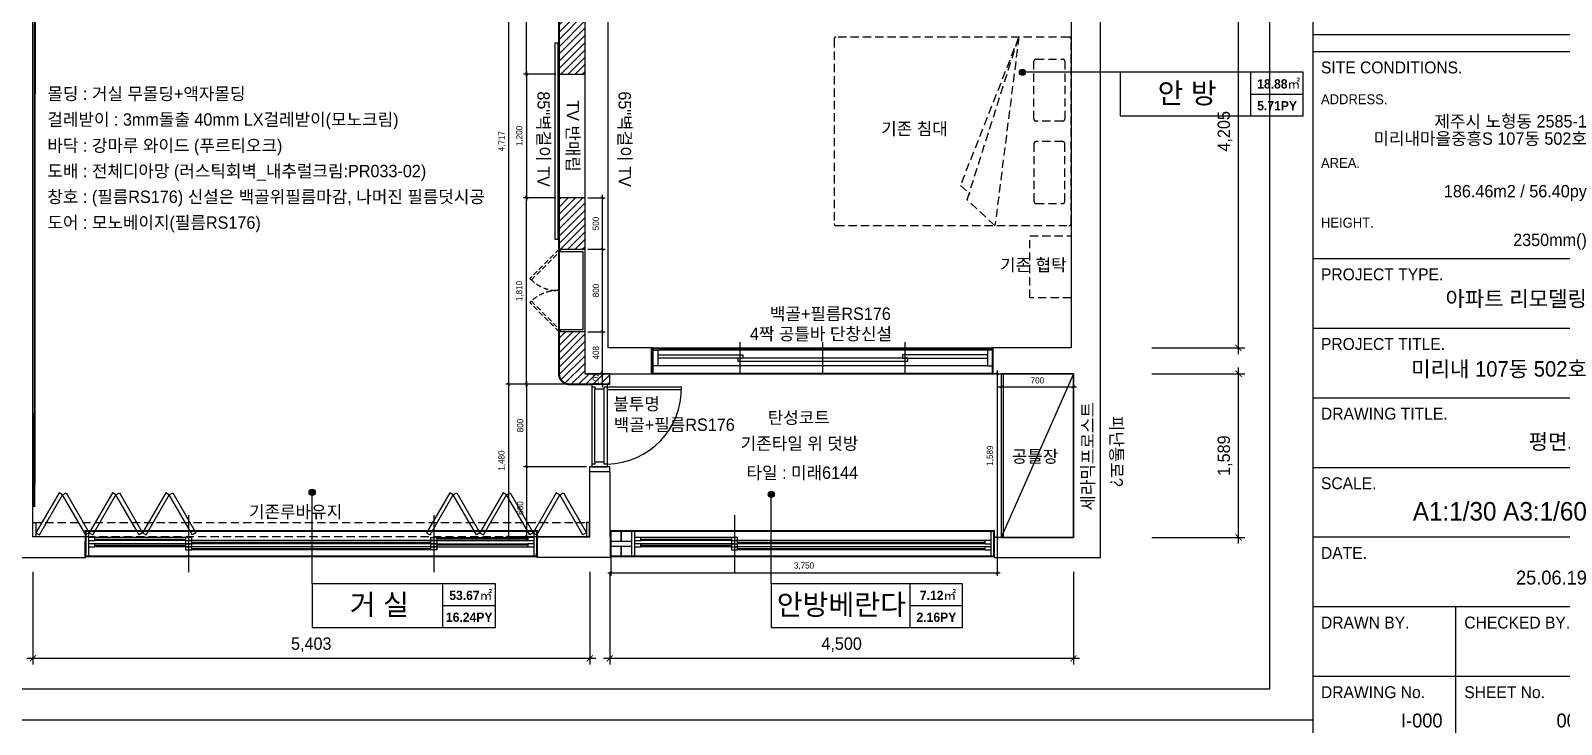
# Model space of a CAD drawing. Header units: millimetres. Extents: x 236955 to 308542, y 30900 to 88969.
# Drawn here: x 266633 to 281489, y 58389 to 65121 of the extents above; entities that cross this region are included whole.
import ezdxf
from ezdxf.enums import TextEntityAlignment as Align

# ---------------------------------------------------------------- set-up
doc = ezdxf.new("R2010")
doc.units = ezdxf.units.MM
doc.header["$LTSCALE"] = 100
doc.header["$PDMODE"] = 3
for name, pattern in [('DASHED', [0.75, 0.5, -0.25]), ('DH-HID2', [1.2, 0.8, -0.4]), ('HID2', [1, 0.5, -0.5])]:
    doc.linetypes.add(name, pattern=pattern)
doc.layers.get('DEFPOINTS').update_dxf_attribs({"color": 248})
for name, color, linetype in [('0-ELC TEXT', 7, 'Continuous'), ('03-TEXT', 3, 'Continuous'), ('03-WAL NEW', 3, 'Continuous'), ('06-FUR', 6, 'Continuous'), ('07-DIM WAL', 5, 'Continuous'), ('2-con', 2, 'Continuous'), ('3.기호.계단선', 30, 'Continuous'), ('_LIBR', 4, 'Continuous'), ('CO-DO-FR', 7, 'Continuous'), ('CO-DOOR', 8, 'Continuous'), ('F-LEVEL', 7, 'Continuous'), ('F-WALL1', 2, 'Continuous'), ('F-WIN', 4, 'Continuous'), ('FORM(YOURNAME)-1', 1, 'Continuous'), ('FORM(YOURNAME)-11', 1, 'Continuous'), ('FU-FURM', 251, 'DH-HID2'), ('FUR', 8, 'DASHED'), ('설비', 140, 'Continuous')]:
    doc.layers.add(name, color=color, linetype=linetype)
doc.styles.add('HY 울릉도 L', font='')
doc.styles.add('YOURNAME', font='HY울릉도M.TTF')
doc.styles.add('넥슨고딕', font='NEXONLv1GothicBold.ttf')
doc.styles.add('코레일둥고', font='Korail_Round_Gothic_Medium.ttf')
doc.styles.get('HY 울릉도 L').set_extended_font_data('HY울릉도L')
doc.dimstyles.new('30', dxfattribs={"dimscale": 30, "dimtxt": 2, "dimasz": 1, "dimexe": 1, "dimexo": 1, "dimgap": 1, "dimtad": 1, "dimdec": 0, "dimrnd": 0.05, "dimdsep": 46, "dimlunit": 6, "dimtxsty": 'HY 울릉도 L', "dimblk": 'ARCHTICK', "dimcen": 2.5, "dimdle": 1, "dimclrd": 133, "dimclre": 133, "dimclrt": 30, "dimadec": 0, "dimazin": 0, "dimtfac": 1, "dimtdec": 0, "dimtix": 1, "dimtmove": 2, "dimatfit": 3, "dimldrblk": 'ARCHTICK', "dimfxl": 1, "dimlwd": -1, "dimlwe": -1, "dimarcsym": 0})
doc.dimstyles.new('60', dxfattribs={"dimscale": 60, "dimtxt": 2, "dimasz": 1, "dimexe": 1, "dimexo": 1, "dimgap": 1, "dimtad": 1, "dimdec": 0, "dimrnd": 0.05, "dimdsep": 46, "dimlunit": 6, "dimtxsty": 'HY 울릉도 L', "dimblk": 'ARCHTICK', "dimcen": 2.5, "dimdle": 1, "dimclrd": 133, "dimclre": 133, "dimclrt": 30, "dimadec": 0, "dimazin": 0, "dimtfac": 1, "dimtdec": 0, "dimtix": 1, "dimtmove": 2, "dimatfit": 3, "dimldrblk": 'ARCHTICK', "dimfxl": 1, "dimlwd": -1, "dimlwe": -1, "dimarcsym": 0})

# ---------------------------------------------------------------- blocks, each defined once
blk = doc.blocks.new('FORM-ELEVATION')
at = {"layer": 'DEFPOINTS', "color": 158}
for p, q in [((62481, 35508), (62481, -21492)), ((62481, 1486), (71691, 1486)), ((62481, -20692), (-10309, -20692))]:
    blk.add_line(p, q, dxfattribs=at)
blk.add_lwpolyline([(-8309, 33708), (61071, 33708), (61071, -19692), (-8309, -19692)], close=True, dxfattribs=at)
at = {"layer": 'FORM(YOURNAME)-11', "color": 14}
for p, q in [((62481, 937), (71691, 937)), ((62481, -5756), (71691, -5756)), ((62481, -8009), (71691, -8009)), ((62481, -10261), (71691, -10261)), ((62481, -12514), (71691, -12514)), ((62481, -14766), (71691, -14766)), ((62481, -17019), (71691, -17019)), ((67086, -17019), (67086, -21492)), ((62481, -19271), (71691, -19271))]:
    blk.add_line(p, q, dxfattribs=at)
at = {"layer": 'FORM(YOURNAME)-11', "color": 14, "style": 'YOURNAME'}
for s, height, p in [('SITE CONDITIONS.', 386.14, (62739, 422)), ('PROJECT TYPE.', 386.14, (62739, -6271)), ('PROJECT TITLE.', 386.14, (62739, -8524)), ('DRAWING TITLE.', 386.14, (62739, -10776)), ('SCALE.', 386.1, (62739, -13029)), ('DATE.', 386.1, (62739, -15281)), ('DRAWN BY.', 386.1, (62739, -17534)), ('CHECKED BY.', 386.14, (67376, -17534)), ('DRAWING No.', 386.14, (62739, -19786)), ('SHEET No.', 386.1, (67376, -19786))]:
    blk.add_text(s, height=height, dxfattribs=at).set_placement(p, align=Align.MIDDLE_LEFT)
at = {"layer": 'FORM(YOURNAME)-11', "color": 251, "style": 'YOURNAME'}
for s, p in [('ADDRESS.', (62739, -608)), ('AREA.', (62739, -2667)), ('HEIGHT.', (62739, -4598))]:
    blk.add_text(s, height=321.8, dxfattribs=at).set_placement(p, align=Align.MIDDLE_LEFT)
at = {"layer": 'FORM(YOURNAME)-11', "color": 3, "style": 'YOURNAME'}
for tag, height, p in [('1', 450, (71041, -1219)), ('2', 450, (71041, -1863)), ('3', 450, (71041, -3150)), ('4', 450, (71041, -5081)), ('5', 515, (71041, -7398)), ('6', 515, (71041, -9650)), ('7', 515, (71041, -11903)), ('8', 515, (71041, -14155)), ('9', 515, (71041, -16408)), ('10', 515, (66791, -18596)), ('11', 515, (71041, -18660)), ('12', 515, (66791, -20848)), ('13', 515, (71041, -20848))]:
    blk.add_attdef(tag, text='', height=height, dxfattribs=at).set_placement(p, align=Align.MIDDLE_RIGHT)
blk = doc.blocks.new('flooor')
at = {"layer": 'F-LEVEL'}
blk.add_line((276071, 61792), (276071, 60202), dxfattribs=at)
at = {"layer": 'F-WALL1'}
for p, q in [((277018, 60009), (277018, 73470)), ((276731, 66246), (276731, 62042)), ((276731, 62042), (275971, 62042)), ((275971, 62042), (275971, 61792)), ((275971, 61792), (276754, 61792)), ((276754, 61792), (276754, 60202)), ((272264, 60009), (272264, 60210)), ((276754, 60202), (275984, 60202)), ((275984, 60202), (275984, 60009)), ((275984, 60009), (277018, 60009))]:
    blk.add_line(p, q, dxfattribs=at)
for points in [[(272285, 66406), (272012, 66406), (272012, 61986), (272012, 61792), (272672, 61792), (272672, 62042), (272240, 62042), (272240, 66246), (272285, 66246)], [(265960, 60620), (266465, 60620), (266465, 60194), (266465, 60009), (267166, 60009), (267166, 60210), (266656, 60210), (266656, 66344), (264340, 66344), (264340, 65998), (264060, 65998), (264060, 65840), (264375, 65840), (264375, 65522), (264525, 65522), (264525, 66142), (266465, 66142), (266465, 60874), (265960, 60874)], [(271549, 60009), (271549, 60210), (272059, 60210), (272059, 60844), (272254, 60844), (272254, 60552), (272254, 60210), (272264, 60210), (272264, 60009)]]:
    blk.add_lwpolyline(points, close=True, dxfattribs=at)
at = {"layer": 'F-WIN'}
for p, q in [((273521, 61794), (273521, 62099)), ((274321, 61794), (274321, 62099)), ((275121, 61794), (275121, 62099)), ((275971, 62039), (272672, 62039)), ((272672, 62039), (272672, 61794)), ((275921, 62019), (272722, 62019)), ((275971, 61794), (275971, 62039)), ((275921, 61869), (272722, 61869)), ((272672, 61794), (275971, 61794)), ((268167, 60418), (268167, 59866)), ((270547, 60418), (270547, 59866)), ((273464, 60418), (273464, 59866)), ((271549, 60264), (267166, 60264)), ((267166, 60264), (267166, 60019)), ((267196, 60264), (267196, 60019)), ((268137, 60202), (267256, 60202)), ((267256, 60187), (268137, 60187)), ((268137, 60172), (267256, 60172)), ((270517, 60172), (268197, 60172)), ((270577, 60202), (271459, 60202)), ((271459, 60187), (270577, 60187)), ((270577, 60172), (271459, 60172)), ((271519, 60019), (271519, 60264)), ((271549, 60019), (271549, 60264)), ((275984, 60264), (272464, 60264)), ((272464, 60264), (272464, 60019)), ((272494, 60264), (272494, 60019)), ((273434, 60202), (272554, 60202)), ((272554, 60187), (273434, 60187)), ((273434, 60172), (272554, 60172)), ((275894, 60172), (273494, 60172)), ((275954, 60019), (275954, 60264)), ((275984, 60019), (275984, 60264)), ((267166, 60019), (271549, 60019)), ((268137, 60142), (267256, 60142)), ((267256, 60127), (268137, 60127)), ((268197, 60112), (267256, 60112)), ((268197, 60157), (270517, 60157)), ((270517, 60142), (268197, 60142)), ((270517, 60112), (268197, 60112)), ((268197, 60097), (270517, 60097)), ((270517, 60082), (268197, 60082)), ((270577, 60142), (271459, 60142)), ((271459, 60127), (270577, 60127)), ((270577, 60112), (271459, 60112)), ((272464, 60019), (275984, 60019)), ((273434, 60142), (272554, 60142)), ((272554, 60127), (273434, 60127)), ((273434, 60112), (272554, 60112)), ((273494, 60157), (275894, 60157)), ((275894, 60142), (273494, 60142)), ((275894, 60112), (273494, 60112)), ((273494, 60097), (275894, 60097)), ((275894, 60082), (273494, 60082))]:
    blk.add_line(p, q, dxfattribs=at)
for points in [[(272672, 62019), (272722, 62019), (272722, 61869), (272672, 61869)], [(275971, 62019), (275921, 62019), (275921, 61869), (275971, 61869)], [(275146, 61944), (273496, 61944), (273496, 61914), (275146, 61914)], [(267196, 60202), (267196, 60172), (267256, 60172), (267256, 60202)], [(268137, 60202), (268137, 60172), (268197, 60172), (268197, 60202)], [(270577, 60202), (270577, 60172), (270517, 60172), (270517, 60202)], [(270577, 60172), (270577, 60142), (270517, 60142), (270517, 60172)], [(271459, 60202), (271459, 60172), (271519, 60172), (271519, 60202)], [(272364, 60164), (272264, 60164), (272264, 60264), (272364, 60264)], [(272464, 60164), (272364, 60164), (272364, 60264), (272464, 60264)], [(272494, 60202), (272494, 60172), (272554, 60172), (272554, 60202)], [(273434, 60202), (273434, 60172), (273494, 60172), (273494, 60202)], [(275894, 60172), (275894, 60142), (275954, 60142), (275954, 60172)], [(267196, 60142), (267196, 60112), (267256, 60112), (267256, 60142)], [(268137, 60142), (268137, 60112), (268197, 60112), (268197, 60142)], [(270577, 60142), (270577, 60112), (270517, 60112), (270517, 60142)], [(270577, 60112), (270577, 60082), (270517, 60082), (270517, 60112)], [(271459, 60142), (271459, 60112), (271519, 60112), (271519, 60142)], [(272364, 60019), (272264, 60019), (272264, 60120), (272364, 60120)], [(272464, 60019), (272364, 60019), (272364, 60120), (272464, 60120)], [(272494, 60142), (272494, 60112), (272554, 60112), (272554, 60142)], [(275894, 60112), (275894, 60082), (275954, 60082), (275954, 60112)]]:
    blk.add_lwpolyline(points, close=True, dxfattribs=at)
for points in [[(272722, 61974), (273546, 61974), (273546, 61944), (272722, 61944)], [(275921, 61974), (275096, 61974), (275096, 61944), (275921, 61944)], [(268137, 60172), (268137, 60142), (268197, 60142), (268197, 60172), (268167, 60172)], [(273434, 60172), (273434, 60142), (273494, 60142), (273494, 60172), (273464, 60172)], [(268137, 60112), (268137, 60082), (268197, 60082), (268197, 60112), (268167, 60112)], [(273464, 60142), (273434, 60142), (273434, 60112), (273494, 60112), (273494, 60142)], [(273434, 60112), (273434, 60082), (273494, 60082), (273494, 60112), (273464, 60112)]]:
    blk.add_lwpolyline(points, dxfattribs=at)
blk = doc.blocks.new('_ArchTick')
at = {"color": 0, "linetype": 'ByBlock', "const_width": 0.15}
blk.add_lwpolyline([(-0.5, -0.5), (0.5, 0.5)], dxfattribs=at)
blk = doc.blocks.new('*D24')
at = {"layer": '07-DIM WAL', "color": 133}
for p, q in [((276024, 61666), (276784, 61666)), ((276054, 61762), (276054, 61636)), ((276754, 61762), (276754, 61636))]:
    blk.add_line(p, q, dxfattribs=at)
at = {"layer": 'DEFPOINTS', "color": 0}
for p in [(276054, 61792), (276754, 61792), (276754, 61666)]:
    blk.add_point(p, dxfattribs=at)
at = {"layer": '07-DIM WAL', "color": 133, "xscale": 30, "yscale": 30, "zscale": 30, "rotation": 180}
blk.add_blockref('_ArchTick', (276054, 61666), dxfattribs=at)
at = {"layer": '07-DIM WAL', "color": 133, "xscale": 30, "yscale": 30, "zscale": 30}
blk.add_blockref('_ArchTick', (276754, 61666), dxfattribs=at)
at = {"layer": '07-DIM WAL', "color": 30, "insert": (276404, 61727), "char_height": 60, "attachment_point": 5, "style": 'HY 울릉도 L'}
blk.add_mtext('700', dxfattribs=at)
blk = doc.blocks.new('*D25')
at = {"layer": '07-DIM WAL', "color": 133}
for p, q in [((276014, 61822), (276014, 60172)), ((276024, 61792), (275984, 61792)), ((276024, 60202), (275984, 60202))]:
    blk.add_line(p, q, dxfattribs=at)
at = {"layer": 'DEFPOINTS', "color": 0}
for p in [(276054, 61792), (276014, 60202), (276054, 60202)]:
    blk.add_point(p, dxfattribs=at)
at = {"layer": '07-DIM WAL', "color": 133, "xscale": 30, "yscale": 30, "zscale": 30}
for p, rotation in [((276014, 61792), 90), ((276014, 60202), 270)]:
    blk.add_blockref('_ArchTick', p, dxfattribs=dict(at, rotation=rotation))
at = {"layer": '07-DIM WAL', "color": 30, "insert": (275948, 60997), "char_height": 60, "attachment_point": 5, "rotation": 90, "style": 'HY 울릉도 L'}
blk.add_mtext('1,589', dxfattribs=at)
blk = doc.blocks.new('F-701-3')
at = {"layer": 'FU-FURM'}
for p, q in [((-915, -507), (526, -1074)), ((664, -1008), (-915, -507)), ((-915, -507), (915, -738)), ((915, -738), (664, -1008)), ((526, -1074), (610, -978))]:
    blk.add_line(p, q, dxfattribs=at)
for points in [[(-895, -2300), (895, -2300, 0.414214), (915, -2280), (915, -20, 0.414214), (895, 0), (-895, 0, 0.414214), (-915, -20), (-915, -2280, 0.414214)], [(-120, -360), (-680, -360, -0.414214), (-700, -340), (-700, -80, -0.414214), (-680, -60), (-120, -60, -0.414214), (-100, -80), (-100, -340, -0.414214)], [(120, -360), (680, -360, 0.414214), (700, -340), (700, -80, 0.414214), (680, -60), (120, -60, 0.414214), (100, -80), (100, -340, 0.414214)]]:
    blk.add_lwpolyline(points, format="xyb", close=True, dxfattribs=at)
blk = doc.blocks.new('*D44')
at = {"layer": '07-DIM WAL', "color": 133}
for p, q in [((272051, 61690), (271416, 61690)), ((271446, 61720), (271446, 60860)), ((272029, 60890), (271416, 60890))]:
    blk.add_line(p, q, dxfattribs=at)
at = {"layer": 'DEFPOINTS', "color": 0}
for p in [(272081, 61690), (271446, 60890), (272059, 60890)]:
    blk.add_point(p, dxfattribs=at)
at = {"layer": '07-DIM WAL', "color": 133, "xscale": 30, "yscale": 30, "zscale": 30}
for p, rotation in [((271446, 61690), 90), ((271446, 60890), 270)]:
    blk.add_blockref('_ArchTick', p, dxfattribs=dict(at, rotation=rotation))
at = {"layer": '07-DIM WAL', "color": 30, "insert": (271385, 61289), "char_height": 60, "attachment_point": 5, "rotation": 90, "style": 'HY 울릉도 L'}
blk.add_mtext('800', dxfattribs=at)
blk = doc.blocks.new('*D45')
at = {"layer": '07-DIM WAL', "color": 133}
for p, q in [((271446, 60920), (271446, 60180)), ((272029, 60890), (271416, 60890)), ((272029, 60210), (271416, 60210))]:
    blk.add_line(p, q, dxfattribs=at)
at = {"layer": 'DEFPOINTS', "color": 0}
for p in [(272059, 60890), (271446, 60210), (272059, 60210)]:
    blk.add_point(p, dxfattribs=at)
at = {"layer": '07-DIM WAL', "color": 133, "xscale": 30, "yscale": 30, "zscale": 30}
for p, rotation in [((271446, 60890), 90), ((271446, 60210), 270)]:
    blk.add_blockref('_ArchTick', p, dxfattribs=dict(at, rotation=rotation))
at = {"layer": '07-DIM WAL', "color": 30, "insert": (271385, 60489), "char_height": 60, "attachment_point": 5, "rotation": 90, "style": 'HY 울릉도 L'}
blk.add_mtext('680', dxfattribs=at)
blk = doc.blocks.new('*D46')
at = {"layer": '07-DIM WAL', "color": 133}
for p, q in [((272051, 61690), (271244, 61690)), ((271274, 60180), (271274, 61720)), ((272029, 60210), (271244, 60210))]:
    blk.add_line(p, q, dxfattribs=at)
at = {"layer": 'DEFPOINTS', "color": 0}
for p in [(271274, 61690), (272081, 61690), (272059, 60210)]:
    blk.add_point(p, dxfattribs=at)
at = {"layer": '07-DIM WAL', "color": 133, "xscale": 30, "yscale": 30, "zscale": 30}
for p, rotation in [((271274, 61690), 90), ((271274, 60210), 270)]:
    blk.add_blockref('_ArchTick', p, dxfattribs=dict(at, rotation=rotation))
at = {"layer": '07-DIM WAL', "color": 30, "insert": (271208, 60949), "char_height": 60, "attachment_point": 5, "rotation": 90, "style": 'HY 울릉도 L'}
blk.add_mtext('1,480', dxfattribs=at)
blk = doc.blocks.new('*D57')
at = {"layer": '07-DIM WAL', "color": 133}
for p, q in [((278356, 60143), (278356, 61852)), ((277516, 61792), (278416, 61792)), ((277516, 60203), (278416, 60203))]:
    blk.add_line(p, q, dxfattribs=at)
at = {"layer": 'DEFPOINTS', "color": 0}
for p in [(277456, 61792), (278356, 61792), (277456, 60203)]:
    blk.add_point(p, dxfattribs=at)
at = {"layer": '07-DIM WAL', "color": 133, "xscale": 60, "yscale": 60, "zscale": 60}
for p, rotation in [((278356, 61792), 90), ((278356, 60203), 270)]:
    blk.add_blockref('_ArchTick', p, dxfattribs=dict(at, rotation=rotation))
at = {"layer": '07-DIM WAL', "color": 30, "insert": (278224, 60997), "char_height": 120, "attachment_point": 5, "rotation": 90, "style": 'HY 울릉도 L'}
blk.add_mtext('1,589', dxfattribs=at)
blk = doc.blocks.new('*D58')
at = {"layer": '07-DIM WAL', "color": 133}
for p, q in [((278356, 61982), (278356, 66307)), ((277516, 66247), (278416, 66247)), ((277516, 62042), (278416, 62042))]:
    blk.add_line(p, q, dxfattribs=at)
at = {"layer": 'DEFPOINTS', "color": 0}
for p in [(277456, 66247), (278356, 66247), (277456, 62042)]:
    blk.add_point(p, dxfattribs=at)
at = {"layer": '07-DIM WAL', "color": 133, "xscale": 60, "yscale": 60, "zscale": 60}
for p, rotation in [((278356, 66247), 90), ((278356, 62042), 270)]:
    blk.add_blockref('_ArchTick', p, dxfattribs=dict(at, rotation=rotation))
at = {"layer": '07-DIM WAL', "color": 30, "insert": (278224, 64144), "char_height": 120, "attachment_point": 5, "rotation": 90, "style": 'HY 울릉도 L'}
blk.add_mtext('4,205', dxfattribs=at)
blk = doc.blocks.new('*D59')
at = {"layer": '07-DIM WAL', "color": 133}
for p, q in [((272254, 59870), (272254, 58970)), ((276754, 59870), (276754, 58970)), ((276814, 59030), (272194, 59030))]:
    blk.add_line(p, q, dxfattribs=at)
at = {"layer": 'DEFPOINTS', "color": 0}
for p in [(272254, 59930), (276754, 59930), (272254, 59030)]:
    blk.add_point(p, dxfattribs=at)
at = {"layer": '07-DIM WAL', "color": 133, "xscale": 60, "yscale": 60, "zscale": 60, "rotation": 180}
blk.add_blockref('_ArchTick', (272254, 59030), dxfattribs=at)
at = {"layer": '07-DIM WAL', "color": 133, "xscale": 60, "yscale": 60, "zscale": 60}
blk.add_blockref('_ArchTick', (276754, 59030), dxfattribs=at)
at = {"layer": '07-DIM WAL', "color": 30, "insert": (274504, 59162), "char_height": 120, "attachment_point": 5, "style": 'HY 울릉도 L'}
blk.add_mtext('4,500', dxfattribs=at)
blk = doc.blocks.new('*D60')
at = {"layer": '07-DIM WAL', "color": 133}
for p, q in [((266656, 59870), (266656, 58970)), ((272059, 59870), (272059, 58970)), ((272119, 59030), (266596, 59030))]:
    blk.add_line(p, q, dxfattribs=at)
at = {"layer": 'DEFPOINTS', "color": 0}
for p in [(266656, 59930), (272059, 59930), (266656, 59030)]:
    blk.add_point(p, dxfattribs=at)
at = {"layer": '07-DIM WAL', "color": 133, "xscale": 60, "yscale": 60, "zscale": 60, "rotation": 180}
blk.add_blockref('_ArchTick', (266656, 59030), dxfattribs=at)
at = {"layer": '07-DIM WAL', "color": 133, "xscale": 60, "yscale": 60, "zscale": 60}
blk.add_blockref('_ArchTick', (272059, 59030), dxfattribs=at)
at = {"layer": '07-DIM WAL', "color": 30, "insert": (269357, 59162), "char_height": 120, "attachment_point": 5, "style": 'HY 울릉도 L'}
blk.add_mtext('5,403', dxfattribs=at)
blk = doc.blocks.new('*D184')
at = {"layer": '07-DIM WAL', "color": 133}
for p, q in [((271732, 66407), (271244, 66407)), ((271274, 61660), (271274, 66437)), ((272051, 61690), (271244, 61690))]:
    blk.add_line(p, q, dxfattribs=at)
at = {"layer": 'DEFPOINTS', "color": 0}
for p in [(271274, 66407), (271762, 66407), (272081, 61690)]:
    blk.add_point(p, dxfattribs=at)
at = {"layer": '07-DIM WAL', "color": 133, "xscale": 30, "yscale": 30, "zscale": 30}
for p, rotation in [((271274, 66407), 90), ((271274, 61690), 270)]:
    blk.add_blockref('_ArchTick', p, dxfattribs=dict(at, rotation=rotation))
at = {"layer": '07-DIM WAL', "color": 30, "insert": (271208, 64048), "char_height": 60, "attachment_point": 5, "rotation": 90, "style": 'HY 울릉도 L'}
blk.add_mtext('4,717', dxfattribs=at)
blk = doc.blocks.new('*D185')
at = {"layer": '07-DIM WAL', "color": 133}
for p, q in [((271732, 63499), (271416, 63499)), ((271446, 61660), (271446, 63529)), ((272051, 61690), (271416, 61690))]:
    blk.add_line(p, q, dxfattribs=at)
at = {"layer": 'DEFPOINTS', "color": 0}
for p in [(271446, 63499), (271762, 63499), (272081, 61690)]:
    blk.add_point(p, dxfattribs=at)
at = {"layer": '07-DIM WAL', "color": 133, "xscale": 30, "yscale": 30, "zscale": 30}
for p, rotation in [((271446, 63499), 90), ((271446, 61690), 270)]:
    blk.add_blockref('_ArchTick', p, dxfattribs=dict(at, rotation=rotation))
at = {"layer": '07-DIM WAL', "color": 30, "insert": (271380, 62594), "char_height": 60, "attachment_point": 5, "rotation": 90, "style": 'HY 울릉도 L'}
blk.add_mtext('1,810', dxfattribs=at)
blk = doc.blocks.new('*D186')
at = {"layer": '07-DIM WAL', "color": 133}
for p, q in [((271732, 64699), (271416, 64699)), ((271446, 64729), (271446, 63469)), ((271732, 63499), (271416, 63499))]:
    blk.add_line(p, q, dxfattribs=at)
at = {"layer": 'DEFPOINTS', "color": 0}
for p in [(271762, 64699), (271446, 63499), (271762, 63499)]:
    blk.add_point(p, dxfattribs=at)
at = {"layer": '07-DIM WAL', "color": 133, "xscale": 30, "yscale": 30, "zscale": 30}
for p, rotation in [((271446, 64699), 90), ((271446, 63499), 270)]:
    blk.add_blockref('_ArchTick', p, dxfattribs=dict(at, rotation=rotation))
at = {"layer": '07-DIM WAL', "color": 30, "insert": (271380, 64099), "char_height": 60, "attachment_point": 5, "rotation": 90, "style": 'HY 울릉도 L'}
blk.add_mtext('1,200', dxfattribs=at)
blk = doc.blocks.new('*D187')
at = {"layer": '07-DIM WAL', "color": 133}
for p, q in [((271732, 66407), (271416, 66407)), ((271446, 64669), (271446, 66437)), ((271732, 64699), (271416, 64699))]:
    blk.add_line(p, q, dxfattribs=at)
at = {"layer": 'DEFPOINTS', "color": 0}
for p in [(271446, 66407), (271762, 66407), (271762, 64699)]:
    blk.add_point(p, dxfattribs=at)
at = {"layer": '07-DIM WAL', "color": 133, "xscale": 30, "yscale": 30, "zscale": 30}
for p, rotation in [((271446, 66407), 90), ((271446, 64699), 270)]:
    blk.add_blockref('_ArchTick', p, dxfattribs=dict(at, rotation=rotation))
at = {"layer": '07-DIM WAL', "color": 30, "insert": (271380, 65553), "char_height": 60, "attachment_point": 5, "rotation": 90, "style": 'HY 울릉도 L'}
blk.add_mtext('1,708', dxfattribs=at)
blk = doc.blocks.new('*D266')
at = {"layer": '07-DIM WAL', "color": 133}
for p, q in [((272042, 63499), (272210, 63499)), ((272180, 63529), (272180, 62969)), ((272042, 62999), (272210, 62999))]:
    blk.add_line(p, q, dxfattribs=at)
at = {"layer": 'DEFPOINTS', "color": 0}
for p in [(272012, 63499), (272012, 62999), (272180, 62999)]:
    blk.add_point(p, dxfattribs=at)
at = {"layer": '07-DIM WAL', "color": 133, "xscale": 30, "yscale": 30, "zscale": 30}
for p, rotation in [((272180, 63499), 90), ((272180, 62999), 270)]:
    blk.add_blockref('_ArchTick', p, dxfattribs=dict(at, rotation=rotation))
at = {"layer": '07-DIM WAL', "color": 30, "insert": (272119, 63249), "char_height": 60, "attachment_point": 5, "rotation": 90, "style": 'HY 울릉도 L'}
blk.add_mtext('500', dxfattribs=at)
blk = doc.blocks.new('*D267')
at = {"layer": '07-DIM WAL', "color": 133}
for p, q in [((272042, 62999), (272210, 62999)), ((272180, 63029), (272180, 62169)), ((272042, 62199), (272210, 62199))]:
    blk.add_line(p, q, dxfattribs=at)
at = {"layer": 'DEFPOINTS', "color": 0}
for p in [(272012, 62999), (272012, 62199), (272180, 62199)]:
    blk.add_point(p, dxfattribs=at)
at = {"layer": '07-DIM WAL', "color": 133, "xscale": 30, "yscale": 30, "zscale": 30}
for p, rotation in [((272180, 62999), 90), ((272180, 62199), 270)]:
    blk.add_blockref('_ArchTick', p, dxfattribs=dict(at, rotation=rotation))
at = {"layer": '07-DIM WAL', "color": 30, "insert": (272119, 62599), "char_height": 60, "attachment_point": 5, "rotation": 90, "style": 'HY 울릉도 L'}
blk.add_mtext('800', dxfattribs=at)
blk = doc.blocks.new('*D268')
at = {"layer": '07-DIM WAL', "color": 133}
for p, q in [((272042, 62199), (272210, 62199)), ((272180, 62229), (272180, 61762)), ((272042, 61792), (272210, 61792))]:
    blk.add_line(p, q, dxfattribs=at)
at = {"layer": 'DEFPOINTS', "color": 0}
for p in [(272012, 62199), (272012, 61792), (272180, 61792)]:
    blk.add_point(p, dxfattribs=at)
at = {"layer": '07-DIM WAL', "color": 133, "xscale": 30, "yscale": 30, "zscale": 30}
for p, rotation in [((272180, 62199), 90), ((272180, 61792), 270)]:
    blk.add_blockref('_ArchTick', p, dxfattribs=dict(at, rotation=rotation))
at = {"layer": '07-DIM WAL', "color": 30, "insert": (272119, 61995), "char_height": 60, "attachment_point": 5, "rotation": 90, "style": 'HY 울릉도 L'}
blk.add_mtext('408', dxfattribs=at)
blk = doc.blocks.new('*D325')
at = {"color": 133}
for p, q in [((272180, 61792), (272180, 61822)), ((272042, 61792), (272210, 61792)), ((272042, 61690), (272210, 61690)), ((272180, 61792), (272180, 61690)), ((272180, 61690), (272180, 61660))]:
    blk.add_line(p, q, dxfattribs=at)
at = {"layer": 'DEFPOINTS', "color": 0}
for p in [(272012, 61792), (272012, 61690), (272180, 61690)]:
    blk.add_point(p, dxfattribs=at)
at = {"color": 133, "xscale": 30, "yscale": 30, "zscale": 30}
for p, rotation in [((272180, 61792), 270), ((272180, 61690), 90)]:
    blk.add_blockref('_ArchTick', p, dxfattribs=dict(at, rotation=rotation))
at = {"color": 30, "insert": (272119, 61740), "char_height": 60, "attachment_point": 5, "rotation": 90, "style": 'HY 울릉도 L'}
blk.add_mtext('102', dxfattribs=at)
blk = doc.blocks.new('*D392')
at = {"color": 133}
for p, q in [((272264, 60234), (272264, 59830)), ((276014, 60234), (276014, 59830)), ((272234, 59860), (276044, 59860))]:
    blk.add_line(p, q, dxfattribs=at)
at = {"layer": 'DEFPOINTS', "color": 0}
for p in [(272264, 60264), (276014, 60264), (276014, 59860)]:
    blk.add_point(p, dxfattribs=at)
at = {"color": 133, "xscale": 30, "yscale": 30, "zscale": 30, "rotation": 180}
blk.add_blockref('_ArchTick', (272264, 59860), dxfattribs=at)
at = {"color": 133, "xscale": 30, "yscale": 30, "zscale": 30}
blk.add_blockref('_ArchTick', (276014, 59860), dxfattribs=at)
at = {"color": 30, "insert": (274139, 59926), "char_height": 60, "attachment_point": 5, "style": 'HY 울릉도 L'}
blk.add_mtext('3,750', dxfattribs=at)

msp = doc.modelspace()

# ---------------------------------------------------------------- hatches: boundary and pattern name
at = {"layer": '0-ELC TEXT'}
h = msp.add_hatch(color=256, dxfattribs=at)
h.dxf.hatch_style = 1
edge = h.paths.add_edge_path()
edge.add_arc((276259.3, 64717.7), 30, 180, 540)
h = msp.add_hatch(color=256, dxfattribs=at)
h.dxf.hatch_style = 1
edge = h.paths.add_edge_path()
edge.add_arc((269365.7, 60641.5), 30, 90, 450)
h = msp.add_hatch(color=256, dxfattribs=at)
h.dxf.hatch_style = 1
edge = h.paths.add_edge_path()
edge.add_arc((273821.2, 60621.1), 30, 90, 450)
at = {"layer": '03-WAL NEW'}
h = msp.add_hatch(dxfattribs=at)
h.set_pattern_fill('_USER', color=8, scale=50, angle=45, pattern_type=0)
h.set_pattern_definition([(45, (-62988.56, 6552.484), (-35.355339, 35.355339), [])])
h.paths.add_polyline_path([(272011.6, 62199), (271761.6, 62199), (271761.6, 61789.5, 0.4142136), (271861.6, 61689.5), (272011.6, 61689.5), (272253.6, 61689.5), (272253.6, 61791.5), (272011.6, 61791.5), (272011.6, 61986.5)])
h.paths.add_polyline_path([(272011.6, 63499), (271761.6, 63499), (271761.6, 62999), (272011.6, 62999)])
h.paths.add_polyline_path([(272011.6, 66406.5), (271861.6, 66406.5, 0.4142136), (271761.6, 66306.5), (271761.6, 64699), (272011.6, 64699)])

# ---------------------------------------------------------------- linework, layer by layer
msp.add_lwpolyline([(271751.6, 63098), (271751.6, 64998), (271721.6, 64998), (271721.6, 63098)], close=True)
at = {"layer": '0-ELC TEXT'}
for p, q in [((277206.4, 64717.7), (276259.3, 64717.7)), ((278475, 64293.2), (278475, 64717.7)), ((278475, 64505.4), (278984.7, 64505.4)), ((269365.7, 59754.5), (269365.7, 60641.5)), ((273820.7, 59754.5), (273820.7, 60622)), ((270634.3, 59330), (270634.3, 59754.5)), ((275168.9, 59330), (275168.9, 59754.5)), ((270634.3, 59542.3), (271144, 59542.3)), ((275168.9, 59542.3), (275678.6, 59542.3))]:
    msp.add_line(p, q, dxfattribs=at)
for points in [[(277206.4, 64293.2), (278984.7, 64293.2), (278984.7, 64717.7), (277206.4, 64717.7)], [(269365.7, 59330), (271144, 59330), (271144, 59754.5), (269365.7, 59754.5)], [(273820.7, 59330), (275678.6, 59330), (275678.6, 59754.5), (273820.7, 59754.5)]]:
    msp.add_lwpolyline(points, close=True, dxfattribs=at)
for centre in [(276259.3, 64717.7), (269365.7, 60641.5), (273820.7, 60622)]:
    msp.add_circle(centre, 30, dxfattribs=at)
at = {"layer": '03-WAL NEW'}
msp.add_lwpolyline([(272011.6, 66406.5), (271861.6, 66406.5, 0.4142136), (271761.6, 66306.5), (271761.6, 61789.5, 0.4142136), (271861.6, 61689.5), (272011.6, 61689.5)], format="xyb", dxfattribs=at)
for points in [[(271761.6, 64699), (272011.6, 64699), (272011.6, 63499), (271761.6, 63499)], [(272011.6, 61689.5), (272253.6, 61689.5), (272253.6, 61791.5), (272011.6, 61791.5)]]:
    msp.add_lwpolyline(points, dxfattribs=at)
msp.add_lwpolyline([(272058.6, 60844.5), (272253.6, 60844.5), (272253.6, 60889.5), (272058.6, 60889.5)], close=True, dxfattribs=at)
at = {"layer": '06-FUR'}
msp.add_line((276753.6, 61791.5), (276053.6, 60202.5), dxfattribs=at)
for points in [[(271761.6, 62999), (272011.6, 62999), (272011.6, 62199), (271761.6, 62199)], [(271761.6, 62979), (271991.6, 62979), (271991.6, 62219), (271761.6, 62219)]]:
    msp.add_lwpolyline(points, dxfattribs=at)
at = {"layer": '06-FUR', "color": 8}
for points in [[(271761.6, 62999), (272011.6, 62999), (272011.6, 62199), (271761.6, 62199)], [(271761.6, 62979), (271991.6, 62979), (271991.6, 62219), (271761.6, 62219)]]:
    msp.add_lwpolyline(points, dxfattribs=at)
at = {"layer": '06-FUR'}
msp.add_lwpolyline([(276053.6, 60202.5), (276753.6, 60202.5), (276753.6, 61791.5), (276053.6, 61791.5)], close=True, dxfattribs=at)
at = {"layer": '3.기호.계단선', "color": 140, "linetype": 'HID2', "const_width": 20}
msp.add_lwpolyline([(264339.6, 66364.5), (266675.6, 66364.5), (266670.6, 60499.5)], dxfattribs=at)
at = {"layer": '_LIBR', "color": 8, "linetype": 'Continuous'}
for p, q in [((272081.1, 61664.5), (272081.1, 60914.5)), ((272110.6, 60934.5), (272110.6, 61644.5)), ((272200.6, 60934.5), (272200.6, 61644.5)), ((272231.1, 60914.5), (272231.1, 61634.5))]:
    msp.add_line(p, q, dxfattribs=at)
for points in [[(272200.6, 61664.5), (272231.1, 61664.5), (272231.1, 61689.5), (272081.1, 61689.5), (272081.1, 61664.5), (272110.6, 61664.5), (272110.6, 61644.5), (272200.6, 61644.5)], [(272110.6, 60934.5), (272110.6, 60914.5), (272081.1, 60914.5), (272081.1, 60889.5), (272231.1, 60889.5), (272231.1, 60914.5), (272200.6, 60914.5), (272200.6, 60934.5)]]:
    msp.add_lwpolyline(points, close=True, dxfattribs=at)
msp.add_lwpolyline([(272950, 61634.5), (272231.1, 61634.5), (272231.1, 61664.5), (272950.6, 61664.5)], dxfattribs=at)
msp.add_arc((272215, 61649.5), 735.2, 271.25945, 1.1691, dxfattribs=at)
at = {"layer": 'CO-DO-FR'}
for points in [[(266655.6, 60349.5), (266685.6, 60349.5), (266685.6, 60209.5), (266655.6, 60209.5)], [(272058.6, 60349.5), (272028.6, 60349.5), (272028.6, 60209.5), (272058.6, 60209.5)]]:
    msp.add_lwpolyline(points, close=True, dxfattribs=at)
at = {"layer": 'CO-DOOR'}
for points in [[(266720.3, 60229.5), (266944.3, 60617.5), (266909.6, 60637.5), (266685.6, 60249.5)], [(267168.3, 60229.5), (266944.3, 60617.5), (266978.9, 60637.5), (267202.9, 60249.5)], [(267237.6, 60229.5), (267461.6, 60617.5), (267426.9, 60637.5), (267202.9, 60249.5)], [(267685.6, 60229.5), (267461.6, 60617.5), (267496.2, 60637.5), (267720.2, 60249.5)], [(267754.9, 60229.5), (267978.9, 60617.5), (267944.2, 60637.5), (267720.2, 60249.5)], [(268202.9, 60229.5), (267978.9, 60617.5), (268013.5, 60637.5), (268237.5, 60249.5)], [(270511.4, 60229.5), (270735.4, 60617.5), (270700.7, 60637.5), (270476.7, 60249.5)], [(270959.4, 60229.5), (270735.4, 60617.5), (270770, 60637.5), (270994, 60249.5)], [(271028.7, 60229.5), (271252.7, 60617.5), (271218, 60637.5), (270994, 60249.5)], [(271476.7, 60229.5), (271252.7, 60617.5), (271287.3, 60637.5), (271511.3, 60249.5)], [(271546, 60229.5), (271770, 60617.5), (271735.3, 60637.5), (271511.3, 60249.5)], [(271994, 60229.5), (271770, 60617.5), (271804.6, 60637.5), (272028.6, 60249.5)]]:
    msp.add_lwpolyline(points, close=True, dxfattribs=at)
at = {"layer": 'CO-DOOR', "color": 251, "linetype": 'DH-HID2'}
msp.add_lwpolyline([(266655.6, 60349.5), (272058.6, 60349.5), (272058.6, 60209.5), (266655.6, 60209.5)], close=True, dxfattribs=at)
at = {"layer": 'FU-FURM'}
msp.add_lwpolyline([(276730.6, 63129), (276730.6, 62529), (276330.6, 62529), (276330.6, 63129)], close=True, dxfattribs=at)
at = {"layer": 'FUR'}
for points in [[(271761.6, 62999), (271478.8, 62716.2), (271492.9, 62702), (271775.8, 62984.9), (271761.6, 62999)], [(271761.6, 62199), (271478.8, 62481.8), (271492.9, 62496), (271775.8, 62213.1), (271761.6, 62199)]]:
    msp.add_lwpolyline(points, dxfattribs=at)
at = {"layer": 'FUR', "color": 8}
for points in [[(271761.6, 62999), (271478.8, 62716.2), (271492.9, 62702), (271775.8, 62984.9), (271761.6, 62999)], [(271761.6, 62199), (271478.8, 62481.8), (271492.9, 62496), (271775.8, 62213.1), (271761.6, 62199)]]:
    msp.add_lwpolyline(points, dxfattribs=at)
at = {"layer": 'FUR'}
for centre, start, end in [((271747.2, 62963.4), 224.2144, 272.26248), ((271747.2, 62234.6), 87.73752, 135.7856)]:
    msp.add_arc(centre, 364.7, start, end, dxfattribs=at)
at = {"layer": 'FUR', "color": 8}
for centre, start, end in [((271747.2, 62963.4), 224.2144, 272.26248), ((271747.2, 62234.6), 87.73752, 135.7856)]:
    msp.add_arc(centre, 364.7, start, end, dxfattribs=at)
at = {"layer": '설비', "color": 140, "const_width": 20}
msp.add_lwpolyline([(272011.6, 66406.5), (271861.6, 66406.5, 0.4142136), (271761.6, 66306.5), (271761.6, 61789.5, 0.4142136), (271861.6, 61689.5), (272081.1, 61689.5)], format="xyb", dxfattribs=at)
for points in [[(272660.6, 62039), (275970.6, 62039), (275970.6, 61791.5), (272660.6, 61791.5)], [(271547.4, 60264.5), (267166.8, 60264.5), (267165.6, 60019.5), (271546.3, 60019.5)], [(275983.6, 60264.5), (272263.6, 60264.5), (272263.6, 60019.5), (275983.6, 60019.5)]]:
    msp.add_lwpolyline(points, close=True, dxfattribs=at)

# ---------------------------------------------------------------- block references
msp.add_blockref('flooor', (0, 0))
at = {"layer": 'FORM(YOURNAME)-1'}
ref = msp.add_blockref('FORM-ELEVATION', (260334.4, 64637.5), dxfattribs=dict(at, xscale=0.3, yscale=0.3, zscale=0.3))
ref.add_attrib('12', 'I-000', dxfattribs={"layer": 'FORM(YOURNAME)-11', "color": 3, "height": 135, "style": 'YOURNAME'}).set_placement((280335.8, 58426.9), align=Align.MIDDLE_RIGHT)
ref.add_attrib('13', '000', dxfattribs={"layer": 'FORM(YOURNAME)-11', "color": 3, "height": 135, "style": 'YOURNAME'}).set_placement((281736.6, 58426.9), align=Align.MIDDLE_RIGHT)
ref.add_attrib('9', '25.06.19', dxfattribs={"layer": 'FORM(YOURNAME)-11', "color": 3, "height": 135, "style": 'YOURNAME'}).set_placement((281736.6, 59813.9), align=Align.MIDDLE_RIGHT)
ref.add_attrib('8', 'A1:1/30 A3:1/60', dxfattribs={"layer": 'FORM(YOURNAME)-11', "color": 3, "height": 180, "style": 'YOURNAME'}).set_placement((281736.6, 60456.8), align=Align.MIDDLE_RIGHT)
ref.add_attrib('7', '평면도', dxfattribs={"layer": 'FORM(YOURNAME)-11', "color": 3, "height": 150, "style": 'YOURNAME'}).set_placement((281736.6, 61133.3), align=Align.MIDDLE_RIGHT)
ref.add_attrib('6', '미리내 107동 502호', dxfattribs={"layer": 'FORM(YOURNAME)-11', "color": 3, "height": 150, "style": 'YOURNAME'}).set_placement((281736.6, 61838.8), align=Align.MIDDLE_RIGHT)
ref.add_attrib('5', '아파트 리모델링', dxfattribs={"layer": 'FORM(YOURNAME)-11', "color": 3, "height": 150, "style": 'YOURNAME'}).set_placement((281736.6, 62519.5), align=Align.MIDDLE_RIGHT)
ref.add_attrib('1', '제주시 노형동 2585-1', dxfattribs={"layer": 'FORM(YOURNAME)-11', "color": 3, "height": 120, "style": 'YOURNAME'}).set_placement((281736.6, 64241.1), align=Align.MIDDLE_RIGHT)
ref.add_attrib('2', '미리내마을중흥S 107동 502호', dxfattribs={"layer": 'FORM(YOURNAME)-11', "color": 3, "height": 120, "style": 'YOURNAME'}).set_placement((281736.6, 64073.8), align=Align.MIDDLE_RIGHT)
ref.add_attrib('3', '186.46m2 / 56.40py', dxfattribs={"layer": 'FORM(YOURNAME)-11', "color": 3, "height": 120, "style": 'YOURNAME'}).set_placement((281736.6, 63563.2), align=Align.MIDDLE_RIGHT)
ref.add_attrib('4', '2350mm()', dxfattribs={"layer": 'FORM(YOURNAME)-11', "color": 3, "height": 120, "style": 'YOURNAME'}).set_placement((281736.6, 63090.8), align=Align.MIDDLE_RIGHT)
at = {"layer": 'FU-FURM', "rotation": 270}
msp.add_blockref('F-701-3', (276730.6, 64144), dxfattribs=at)

# ---------------------------------------------------------------- texts
at = {"layer": '0-ELC TEXT', "style": '코레일둥고'}
for s, p in [('85"벽걸이 TV', (271551.9, 64531.9)), ('65"벽걸이 TV', (272339.3, 64531.9)), ('TV 반매립', (271835.2, 64445.8))]:
    msp.add_text(s, height=120, rotation=270, dxfattribs=at).set_placement(p)
for s, p in [('기존 침대', (274887.8, 64109.2)), ('기존 협탁', (276042.2, 62787.4)), ('4짝 공틀바 단창신설', (273613.9, 62118.5)), ('탄성코트', (273786.4, 61306.1)), ('기존타일 위 덧방', (273525.2, 61054.8)), ('공틀장', (276155.7, 60928.9)), ('기존루바유지', (268752.8, 60392.3))]:
    msp.add_text(s, height=120, dxfattribs=at).set_placement(p)
at = {"layer": '03-TEXT'}
for s, height, style, p in [('안 방', 200, '코레일둥고', (277857.8, 64414.6)), ('18.88㎡', 90, '넥슨고딕', (278745.8, 64559.5)), ('5.71PY', 90, '넥슨고딕', (278730.4, 64347.3)), ('거 실', 200, '코레일둥고', (270017.1, 59451.4)), ('53.67㎡', 90, '넥슨고딕', (270905.1, 59596.4)), ('안방베란다', 200, '코레일둥고', (274501.8, 59451.4)), ('7.12㎡', 90, '넥슨고딕', (275439.7, 59596.4)), ('16.24PY', 90, '넥슨고딕', (270889.7, 59384.1)), ('2.16PY', 90, '넥슨고딕', (275424.3, 59384.1))]:
    msp.add_text(s, height=height, dxfattribs=dict(at, style=style)).set_placement(p, align=Align.CENTER)
at = {"layer": '2-con', "color": 10, "style": '코레일둥고'}
msp.add_text('피난통로?', height=120, rotation=270, dxfattribs=at).set_placement((277113, 61383.7))
at = {"layer": '설비', "color": 140, "style": '코레일둥고'}
for s, p in [('몰딩 : 거실 무몰딩+액자몰딩', (266796, 64448.8)), ('걸레받이 : 3mm돌출 40mm LX걸레받이(모노크림)', (266796, 64198.8)), ('바닥 : 강마루 와이드 (푸르티오크)', (266796, 63946.3)), ('도배 : 전체디아망 (러스틱회벽_내추럴크림:PR033-02)', (266796, 63698.8)), ('창호 : (필름RS176) 신설은 백골위필름마감, 나머진 필름덧시공', (266796, 63448.8)), ('도어 : 모노베이지(필름RS176)', (266796, 63198.8)), ('백골+필름RS176', (273807.6, 62314)), ('불투명', (272288.2, 61438.9)), ('백골+필름RS176', (272293.1, 61237.4)), ('타일 : 미래6144', (273581.1, 60771.8))]:
    msp.add_text(s, height=120, dxfattribs=at).set_placement(p)
msp.add_text('세라믹프로스트', height=120, rotation=90, dxfattribs=at).set_placement((276953.6, 60463))

# ---------------------------------------------------------------- dimensions: what is measured, and where the dimension line sits
dim = msp.add_linear_dim(base=(272179.8, 61689.5), p1=(272011.6, 61791.5), p2=(272011.6, 61689.5), angle=90, dimstyle='30', override={"dimfxl": 1.25})
dim.commit()
dim.dimension.update_dxf_attribs({"geometry": '*D325', "text_midpoint": (272118.6, 61740.5)})
dim = msp.add_linear_dim(base=(276013.6, 59860), p1=(272263.6, 60264.5), p2=(276013.6, 60264.5), dimstyle='30', override={"dimfxl": 1.25})
dim.commit()
dim.dimension.update_dxf_attribs({"geometry": '*D392', "text_midpoint": (274138.6, 59926)})
at = {"layer": '07-DIM WAL'}
for base, p1, p2, picture, middle in [((271273.8, 66406.5), (272081.1, 61689.5), (271761.6, 66406.5), '*D184', (271208.5, 64048)), ((271446.2599375, 66406.5), (271761.6136201, 64699), (271761.6136201, 66406.5), '*D187', (271380.3169252, 65552.75)), ((271446.3, 63499), (271761.6, 64699), (271761.6, 63499), '*D186', (271380.3, 64099)), ((271446.2599375, 63499), (272081.1136201, 61689.5), (271761.6136201, 63499), '*D185', (271380.3169252, 62594.25)), ((272179.8, 62999), (272011.6, 63499), (272011.6, 62999), '*D266', (272118.5, 63249)), ((272179.8, 62199), (272011.6, 62999), (272011.6, 62199), '*D267', (272118.5, 62599)), ((272179.8499742, 61791.5), (272011.6136201, 62199), (272011.6136201, 61791.5), '*D268', (272118.5473962, 61995.25)), ((271273.8, 61689.5), (272058.6, 60209.5), (272081.1, 61689.5), '*D46', (271207.8, 60949.5)), ((271446.3, 60889.5), (272081.1, 61689.5), (272058.6, 60889.5), '*D44', (271385, 61289.5))]:
    dim = msp.add_linear_dim(base=base, p1=p1, p2=p2, angle=90, dimstyle='30', override={"dimfxl": 1.25}, dxfattribs=at)
    dim.commit()
    dim.dimension.update_dxf_attribs({"geometry": picture, "text_midpoint": middle})
for base, p1, p2, dimstyle, picture, middle in [((278355.9, 66246.5), (277455.9, 62041.5), (277455.9, 66246.5), '60', '*D58', (278224, 64144)), ((276013.6, 60202.5), (276053.6, 61791.5), (276053.6, 60202.5), '30', '*D25', (275947.6, 60997)), ((278355.9, 61791.5), (277455.9, 60202.5), (277455.9, 61791.5), '60', '*D57', (278223.9, 60997))]:
    dim = msp.add_linear_dim(base=base, p1=p1, p2=p2, angle=90, dimstyle=dimstyle, dxfattribs=at)
    dim.commit()
    dim.dimension.update_dxf_attribs({"geometry": picture, "text_midpoint": middle})
for base, p1, p2, dimstyle, picture, middle in [((276753.6, 61665.8), (276053.6, 61791.5), (276753.6, 61791.5), '30', '*D24', (276403.6, 61727.1)), ((266655.6, 59030), (272058.6, 59930), (266655.6, 59930), '60', '*D60', (269357.1, 59162)), ((272253.6, 59030), (276753.6, 59930), (272253.6, 59930), '60', '*D59', (274503.6, 59161.9))]:
    dim = msp.add_linear_dim(base=base, p1=p1, p2=p2, dimstyle=dimstyle, dxfattribs=at)
    dim.commit()
    dim.dimension.update_dxf_attribs({"geometry": picture, "text_midpoint": middle})
dim = msp.add_linear_dim(base=(271446.3, 60209.5), p1=(272058.6, 60889.5), p2=(272058.6, 60209.5), angle=90, dimstyle='30', override={"dimfxl": 1.25}, dxfattribs=at)
dim.commit()
dim.dimension.update_dxf_attribs({"geometry": '*D45', "text_midpoint": (271385, 60489.5), "dimtype": 160})

doc.saveas('drawing.dxf')
